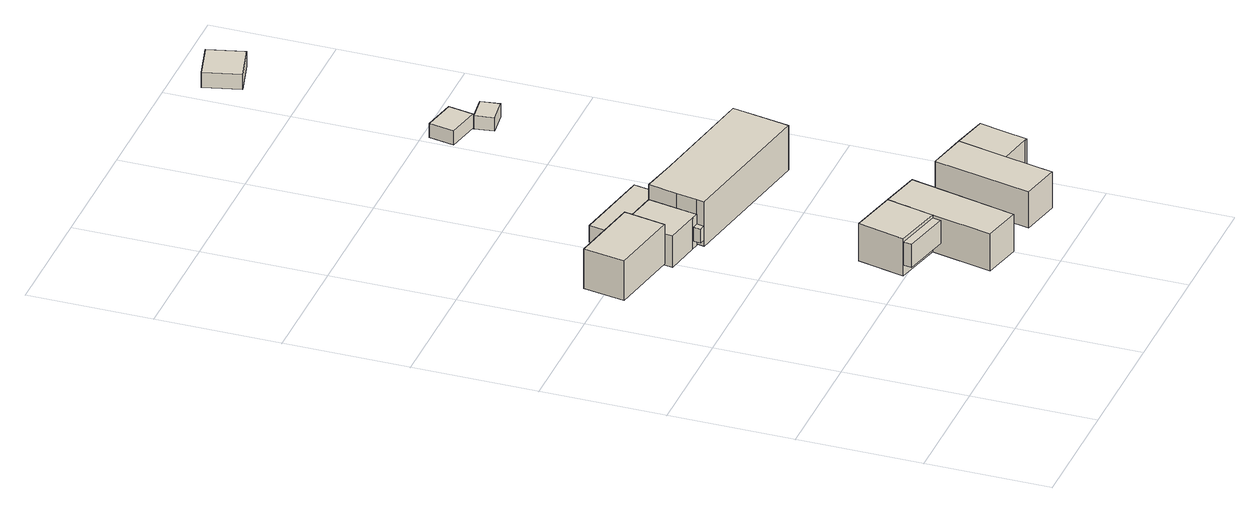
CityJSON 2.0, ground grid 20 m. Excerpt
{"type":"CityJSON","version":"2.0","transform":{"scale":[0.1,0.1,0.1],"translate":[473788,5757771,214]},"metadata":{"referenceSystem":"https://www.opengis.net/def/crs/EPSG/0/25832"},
"CityObjects":{
"building1":{"type":"Building","attributes":{"Gemeindeschluessel":"05711000","function":"31001_1010"},"address":[{"country":"Germany","locality":"Bielefeld","thoroughfareNumber":"18","thoroughfareName":"Wandweg"}],"children":["building1-1","building1-2","building1-3"]},
"building1-1":{"type":"BuildingPart","attributes":{"BezugspunktDach":"2000","measuredHeight":7.39},"parents":["building1"],"geometry":[{"type":"Solid","lod":"1","boundaries":[[[[0,1,2,3,4]],[[5,6,7,8,9]],[[5,9,4,3]],[[6,5,3,2]],[[7,6,2,1]],[[8,7,1,0]],[[9,8,0,4]]]]}]},
"building1-2":{"type":"BuildingPart","attributes":{"BezugspunktDach":"2000","measuredHeight":7.39},"parents":["building1"],"geometry":[{"type":"Solid","lod":"1","boundaries":[[[[10,11,1,0]],[[7,12,13,8]],[[7,8,0,1]],[[12,7,1,11]],[[13,12,11,10]],[[8,13,10,0]]]]}]},
"building1-3":{"type":"BuildingPart","attributes":{"BezugspunktDach":"2000","measuredHeight":4.33},"address":[{"country":"Germany","locality":"Bielefeld","thoroughfareNumber":"18","thoroughfareName":"Wandweg"}],"parents":["building1"],"geometry":[{"type":"Solid","lod":"1","boundaries":[[[[14,15,16,17]],[[18,19,20,21]],[[18,21,17,16]],[[19,18,16,15]],[[20,19,15,14]],[[21,20,14,17]]]]}]},
"building2":{"type":"Building","attributes":{"Gemeindeschluessel":"05711000","function":"31001_2010"},"address":[{"country":"Germany","locality":"Bielefeld","thoroughfareNumber":"14","thoroughfareName":"Wandweg"}],"children":["building2-1","building2-2","building2-3"]},
"building2-1":{"type":"BuildingPart","attributes":{"BezugspunktDach":"2000","measuredHeight":8.27},"parents":["building2"],"geometry":[{"type":"Solid","lod":"1","boundaries":[[[[22,23,24,25]],[[26,27,28,29]],[[26,29,25,24]],[[27,26,24,23]],[[28,27,23,22]],[[29,28,22,25]]]]}]},
"building2-2":{"type":"BuildingPart","attributes":{"BezugspunktDach":"2000","measuredHeight":5.48},"address":[{"country":"Germany","locality":"Bielefeld","thoroughfareNumber":"14","thoroughfareName":"Wandweg"}],"parents":["building2"],"geometry":[{"type":"Solid","lod":"1","boundaries":[[[[30,31,32,33,34,35]],[[36,37,38,39,40,41]],[[36,41,35,34]],[[37,36,34,33]],[[38,37,33,32]],[[39,38,32,31]],[[40,39,31,30]],[[41,40,30,35]]]]}]},
"building2-3":{"type":"BuildingPart","attributes":{"BezugspunktDach":"2000","measuredHeight":3.78},"parents":["building2"],"geometry":[{"type":"Solid","lod":"1","boundaries":[[[[42,43,44,45,46]],[[47,41,40,48,49]],[[47,49,46,45]],[[41,47,45,44]],[[40,41,44,43]],[[48,40,43,42]],[[49,48,42,46]]]]}]},
"building3":{"type":"Building","attributes":{"Gemeindeschluessel":"05711000","function":"31001_1010"},"address":[{"country":"Germany","locality":"Bielefeld","thoroughfareNumber":"20","thoroughfareName":"Wandweg"}],"children":["building3-1","building3-2"]},
"building3-1":{"type":"BuildingPart","attributes":{"BezugspunktDach":"2000","measuredHeight":7.1},"parents":["building3"],"geometry":[{"type":"Solid","lod":"1","boundaries":[[[[50,51,52,53,54]],[[55,56,57,58,59]],[[55,59,54,53]],[[56,55,53,52]],[[57,56,52,51]],[[58,57,51,50]],[[59,58,50,54]]]]}]},
"building3-2":{"type":"BuildingPart","attributes":{"BezugspunktDach":"2000","measuredHeight":7.1},"parents":["building3"],"geometry":[{"type":"Solid","lod":"1","boundaries":[[[[60,50,54,61,62,63]],[[64,65,59,58,66,67]],[[64,67,63,62]],[[65,64,62,61]],[[59,65,61,54]],[[58,59,54,50]],[[66,58,50,60]],[[67,66,60,63]]]]}]},
"building4":{"type":"Building","attributes":{"Gemeindeschluessel":"05711000","function":"31001_1100"},"address":[{"country":"Germany","locality":"Bielefeld","thoroughfareNumber":"14","thoroughfareName":"Wandweg"}],"children":["building4-1","building4-2"]},
"building4-1":{"type":"BuildingPart","attributes":{"BezugspunktDach":"2000","measuredHeight":10.12},"parents":["building4"],"geometry":[{"type":"Solid","lod":"1","boundaries":[[[[68,69,70,71,72,73,74,75]],[[76,77,78,79,80,81,82,83]],[[76,83,75,74]],[[77,76,74,73]],[[78,77,73,72]],[[79,78,72,71]],[[80,79,71,70]],[[81,80,70,69]],[[82,81,69,68]],[[83,82,68,75]]]]}]},
"building4-2":{"type":"BuildingPart","attributes":{"BezugspunktDach":"2000","measuredHeight":2.45},"address":[{"country":"Germany","locality":"Bielefeld","thoroughfareNumber":"14","thoroughfareName":"Wandweg"}],"parents":["building4"],"geometry":[{"type":"Solid","lod":"1","boundaries":[[[[84,85,86,87]],[[88,89,90,91]],[[88,91,87,86]],[[89,88,86,85]],[[90,89,85,84]],[[91,90,84,87]]]]}]},
"building5":{"type":"Building","attributes":{"Gemeindeschluessel":"05711000","BezugspunktDach":"2000","function":"31001_9998","measuredHeight":2.36},"address":[{"country":"Germany","locality":"Bielefeld","thoroughfareNumber":"4","thoroughfareName":"Wandweg"}],"geometry":[{"type":"Solid","lod":"1","boundaries":[[[[92,93,94,95]],[[96,97,98,99]],[[96,99,95,94]],[[97,96,94,93]],[[98,97,93,92]],[[99,98,92,95]]]]}]},
"building6":{"type":"Building","attributes":{"Gemeindeschluessel":"05711000","BezugspunktDach":"2000","function":"31001_9998","measuredHeight":2.47},"address":[{"country":"Germany","locality":"Bielefeld","thoroughfareNumber":"6","thoroughfareName":"Wandweg"}],"geometry":[{"type":"Solid","lod":"1","boundaries":[[[[100,101,102,103]],[[104,105,106,107]],[[104,107,103,102]],[[105,104,102,101]],[[106,105,101,100]],[[107,106,100,103]]]]}]},
"building7":{"type":"Building","attributes":{"Gemeindeschluessel":"05711000","BezugspunktDach":"2000","function":"51009_1611","measuredHeight":2.63},"address":[{"country":"Germany"}],"geometry":[{"type":"Solid","lod":"1","boundaries":[[[[108,109,110,111]],[[112,113,114,115]],[[112,115,111,110]],[[113,112,110,109]],[[114,113,109,108]],[[115,114,108,111]]]]}]}
},
"vertices":[
[211,202,184],[193,126,184],[171,28,184],[234,14,184],[275,187,184],[234,14,120],[171,28,120],[193,126,120],[211,202,120],[275,187,120],
[133,220,184],[115,144,184],[115,144,120],[133,220,120],
[115,144,179],[112,130,179],[190,112,179],[193,126,179],[190,112,139],[112,130,139],[115,144,139],[193,126,139],
[15,606,129],[3,539,129],[119,517,129],[132,584,129],[119,517,61],[3,539,61],[15,606,61],[132,584,61],
[132,584,113],[119,517,113],[117,504,113],[175,493,113],[186,491,113],[201,571,113],[186,491,59],[175,493,59],[117,504,59],[119,517,59],[132,584,59],[201,571,59],
[143,643,87],[132,584,87],[201,571,87],[261,559,87],[272,619,87],[261,559,59],[143,643,59],[272,619,59],
[401,159,183],[336,173,183],[301,15,183],[366,1,183],[383,79,183],[366,1,121],[301,15,121],[336,173,121],[401,159,121],[383,79,121],
[458,146,183],[436,68,183],[440,67,183],[449,106,183],[440,67,121],[436,68,121],[458,146,121],[449,106,121],
[443,526,139],[261,559,139],[201,571,139],[192,524,139],[186,491,139],[183,478,139],[425,433,139],[434,479,139],[425,433,62],[183,478,62],[186,491,62],[192,524,62],[201,571,62],[261,559,62],[443,526,62],[434,479,62],
[175,493,97],[173,480,97],[183,478,97],[186,491,97],[183,478,73],[173,480,73],[175,493,73],[186,491,73],
[401,984,42],[393,943,42],[447,932,42],[455,973,42],[447,932,18],[393,943,18],[401,984,18],[455,973,18],
[481,934,44],[441,929,44],[445,898,44],[485,903,44],[445,898,21],[441,929,21],[481,934,21],[485,903,21],
[496,1367,35],[433,1351,35],[448,1292,35],[511,1308,35],[448,1292,9],[433,1351,9],[496,1367,9],[511,1308,9]
]}
